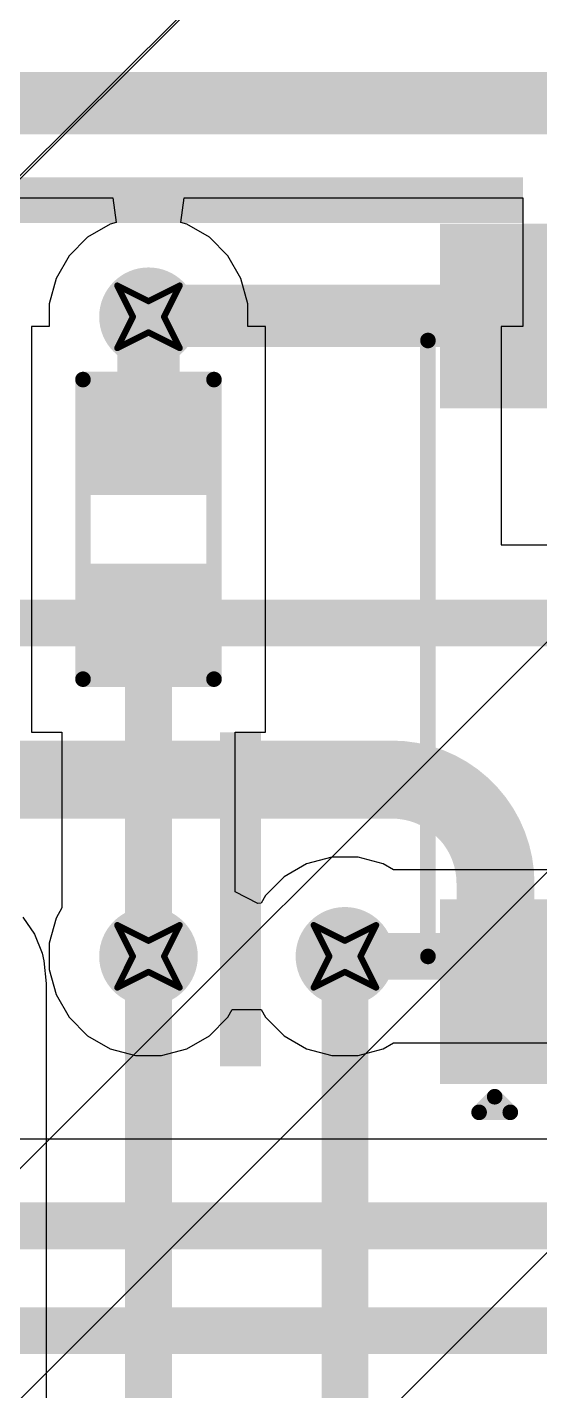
# Model space of a CAD drawing. Header units: inches. Extents: x 0 to 213, y 0 to 212.
# Drawn here: x 1.8273 to 1.9916, y 1.5976 to 2.0345 of the extents above; entities that cross this region are included whole.
import ezdxf

# ---------------------------------------------------------------- set-up
doc = ezdxf.new("R2010")
doc.units = ezdxf.units.IN
doc.header["$MEASUREMENT"] = 0
for name, color, linetype in [('Bottom Layer', 5, 'Continuous'), ('Bottom Overlay', 54, 'Continuous'), ('Bottom Paste', 16, 'Continuous'), ('Bottom Solder', 6, 'Continuous'), ('Drill Drawing', 1, 'Continuous'), ('Top Layer', 1, 'Continuous'), ('Top Overlay', 2, 'Continuous'), ('Top Paste', 8, 'Continuous'), ('Top Solder', 216, 'Continuous'), ('Via Holes', 16, 'Continuous')]:
    doc.layers.add(name, color=color, linetype=linetype)

# ---------------------------------------------------------------- blocks, each defined once
blk = doc.blocks.new('SOP_10_36')
at = {"layer": 'Top Layer'}
for points in [[(-0.13386, 0.09252), (-0.08268, 0.09252), (-0.08268, 0.06496), (-0.13386, 0.06496)], [(0.08268, 0.09252), (0.13386, 0.09252), (0.13386, 0.06496), (0.08268, 0.06496)], [(-0.13386, 0.05315), (-0.08268, 0.05315), (-0.08268, 0.02559), (-0.13386, 0.02559)], [(0.08268, 0.05315), (0.13386, 0.05315), (0.13386, 0.02559), (0.08268, 0.02559)], [(-0.13386, 0.01378), (-0.08268, 0.01378), (-0.08268, -0.01378), (-0.13386, -0.01378)], [(0.08268, 0.01378), (0.13386, 0.01378), (0.13386, -0.01378), (0.08268, -0.01378)], [(-0.13386, -0.02559), (-0.08268, -0.02559), (-0.08268, -0.05315), (-0.13386, -0.05315)], [(0.08268, -0.02559), (0.13386, -0.02559), (0.13386, -0.05315), (0.08268, -0.05315)], [(-0.13386, -0.06496), (-0.08268, -0.06496), (-0.08268, -0.09252), (-0.13386, -0.09252)], [(0.08268, -0.06496), (0.13386, -0.06496), (0.13386, -0.09252), (0.08268, -0.09252)]]:
    blk.add_hatch(color=1, dxfattribs=at).paths.add_polyline_path(points)
at = {"layer": 'Top Paste'}
for points in [[(-0.13386, 0.09252), (-0.08268, 0.09252), (-0.08268, 0.06496), (-0.13386, 0.06496)], [(0.08268, 0.09252), (0.13386, 0.09252), (0.13386, 0.06496), (0.08268, 0.06496)], [(-0.13386, 0.05315), (-0.08268, 0.05315), (-0.08268, 0.02559), (-0.13386, 0.02559)], [(0.08268, 0.05315), (0.13386, 0.05315), (0.13386, 0.02559), (0.08268, 0.02559)], [(-0.13386, 0.01378), (-0.08268, 0.01378), (-0.08268, -0.01378), (-0.13386, -0.01378)], [(0.08268, 0.01378), (0.13386, 0.01378), (0.13386, -0.01378), (0.08268, -0.01378)], [(-0.13386, -0.02559), (-0.08268, -0.02559), (-0.08268, -0.05315), (-0.13386, -0.05315)], [(0.08268, -0.02559), (0.13386, -0.02559), (0.13386, -0.05315), (0.08268, -0.05315)], [(-0.13386, -0.06496), (-0.08268, -0.06496), (-0.08268, -0.09252), (-0.13386, -0.09252)], [(0.08268, -0.06496), (0.13386, -0.06496), (0.13386, -0.09252), (0.08268, -0.09252)]]:
    blk.add_hatch(color=8, dxfattribs=at).paths.add_polyline_path(points)
at = {"layer": 'Top Solder'}
for points in [[(-0.13786, 0.09652), (-0.07868, 0.09652), (-0.07868, 0.06096), (-0.13786, 0.06096)], [(0.07868, 0.09652), (0.13786, 0.09652), (0.13786, 0.06096), (0.07868, 0.06096)], [(-0.13786, 0.05715), (-0.07868, 0.05715), (-0.07868, 0.02159), (-0.13786, 0.02159)], [(0.07868, 0.05715), (0.13786, 0.05715), (0.13786, 0.02159), (0.07868, 0.02159)], [(-0.13786, 0.01778), (-0.07868, 0.01778), (-0.07868, -0.01778), (-0.13786, -0.01778)], [(0.07868, 0.01778), (0.13786, 0.01778), (0.13786, -0.01778), (0.07868, -0.01778)], [(-0.13786, -0.02159), (-0.07868, -0.02159), (-0.07868, -0.05715), (-0.13786, -0.05715)], [(0.07868, -0.02159), (0.13786, -0.02159), (0.13786, -0.05715), (0.07868, -0.05715)], [(-0.13786, -0.06096), (-0.07868, -0.06096), (-0.07868, -0.09652), (-0.13786, -0.09652)], [(0.07868, -0.06096), (0.13786, -0.06096), (0.13786, -0.09652), (0.07868, -0.09652)]]:
    blk.add_hatch(color=216, dxfattribs=at).paths.add_polyline_path(points)
at = {"layer": 'Top Overlay'}
for points in [[(-0.097, 0.10039, 0.005, 0.005, 0), (0.10039, 0.10039, 0.005, 0.005, 0)], [(-0.14696, 0.084, 0.005, 0.005, 0), (-0.14696, 0.074, 0.005, 0.005, 0)], [(-0.14696, 0.084, 0.005, 0.005, 0), (-0.14196, 0.079, 0.005, 0.005, 0)], [(-0.14196, 0.079, 0.005, 0.005, 0), (-0.14696, 0.074, 0.005, 0.005, 0)], [(-0.097, -0.10039, 0.005, 0.005, 0), (0.10039, -0.10039, 0.005, 0.005, 0)]]:
    blk.add_lwpolyline(points, format="xyseb", dxfattribs=at)
for points in [[(-0.09825, 0.10039, 0.0025, 0.0025, 1), (-0.09575, 0.10039, 0.0025, 0.0025, 1)], [(0.09914, 0.10039, 0.0025, 0.0025, 1), (0.10164, 0.10039, 0.0025, 0.0025, 1)], [(-0.14821, 0.084, 0.0025, 0.0025, 1), (-0.14571, 0.084, 0.0025, 0.0025, 1)], [(-0.14821, 0.084, 0.0025, 0.0025, 1), (-0.14571, 0.084, 0.0025, 0.0025, 1)], [(-0.14321, 0.079, 0.0025, 0.0025, 1), (-0.14071, 0.079, 0.0025, 0.0025, 1)], [(-0.14321, 0.079, 0.0025, 0.0025, 1), (-0.14071, 0.079, 0.0025, 0.0025, 1)], [(-0.14821, 0.074, 0.0025, 0.0025, 1), (-0.14571, 0.074, 0.0025, 0.0025, 1)], [(-0.14821, 0.074, 0.0025, 0.0025, 1), (-0.14571, 0.074, 0.0025, 0.0025, 1)], [(-0.09825, -0.10039, 0.0025, 0.0025, 1), (-0.09575, -0.10039, 0.0025, 0.0025, 1)], [(0.09914, -0.10039, 0.0025, 0.0025, 1), (0.10164, -0.10039, 0.0025, 0.0025, 1)]]:
    blk.add_lwpolyline(points, format="xyseb", close=True, dxfattribs=at)
blk = doc.blocks.new('R___0603_B_44')
at = {"layer": 'Bottom Layer'}
for points in [[(-0.045, -0.0175), (-0.045, 0.0175), (-0.015, 0.0175), (-0.015, -0.0175)], [(0.015, -0.0175), (0.015, 0.0175), (0.045, 0.0175), (0.045, -0.0175)]]:
    blk.add_hatch(color=5, dxfattribs=at).paths.add_polyline_path(points)
at = {"layer": 'Bottom Paste'}
for points in [[(-0.045, -0.0175), (-0.045, 0.0175), (-0.015, 0.0175), (-0.015, -0.0175)], [(0.015, -0.0175), (0.015, 0.0175), (0.045, 0.0175), (0.045, -0.0175)]]:
    blk.add_hatch(color=16, dxfattribs=at).paths.add_polyline_path(points)
at = {"layer": 'Bottom Solder'}
for points in [[(-0.049, -0.0215), (-0.049, 0.0215), (-0.011, 0.0215), (-0.011, -0.0215)], [(0.011, -0.0215), (0.011, 0.0215), (0.049, 0.0215), (0.049, -0.0215)]]:
    blk.add_hatch(color=6, dxfattribs=at).paths.add_polyline_path(points)
at = {"layer": 'Bottom Overlay'}
for points in [[(-0.048, -0.021, 0.005, 0.005, 0), (-0.048, 0.021, 0.005, 0.005, 0)], [(0.048, 0.021, 0.005, 0.005, 0), (-0.048, 0.021, 0.005, 0.005, 0)], [(0.048, -0.021, 0.005, 0.005, 0), (0.048, 0.021, 0.005, 0.005, 0)], [(0.048, -0.021, 0.005, 0.005, 0), (-0.048, -0.021, 0.005, 0.005, 0)]]:
    blk.add_lwpolyline(points, format="xyseb", dxfattribs=at)
for points in [[(-0.04925, 0.021, 0.0025, 0.0025, 1), (-0.04675, 0.021, 0.0025, 0.0025, 1)], [(-0.04925, 0.021, 0.0025, 0.0025, 1), (-0.04675, 0.021, 0.0025, 0.0025, 1)], [(0.04675, 0.021, 0.0025, 0.0025, 1), (0.04925, 0.021, 0.0025, 0.0025, 1)], [(0.04675, 0.021, 0.0025, 0.0025, 1), (0.04925, 0.021, 0.0025, 0.0025, 1)], [(-0.04925, -0.021, 0.0025, 0.0025, 1), (-0.04675, -0.021, 0.0025, 0.0025, 1)], [(-0.04925, -0.021, 0.0025, 0.0025, 1), (-0.04675, -0.021, 0.0025, 0.0025, 1)], [(0.04675, -0.021, 0.0025, 0.0025, 1), (0.04925, -0.021, 0.0025, 0.0025, 1)], [(0.04675, -0.021, 0.0025, 0.0025, 1), (0.04925, -0.021, 0.0025, 0.0025, 1)]]:
    blk.add_lwpolyline(points, format="xyseb", close=True, dxfattribs=at)
blk = doc.blocks.new('5050_LED_55')
at = {"layer": 'Top Solder'}
blk.add_line((0.0156, -0.09023), (-210.62109, -210.70036), dxfattribs=at)
blk = doc.blocks.new('5050_LED_56')
at = {"layer": 'Top Solder'}
for p in [(0.0156, -0.09023), (-0.05874, -0.09026)]:
    blk.add_line(p, (-211.60534, -211.48777), dxfattribs=at)
blk = doc.blocks.new('5050_LED_57')
at = {"layer": 'Top Solder'}
blk.add_line((-0.05874, -0.09026), (-211.99904, -211.48777), dxfattribs=at)
blk = doc.blocks.new('5050_LED_58')
at = {"layer": 'Top Solder'}
blk.add_line((-0.05874, -0.09026), (-211.60534, -211.09407), dxfattribs=at)

msp = doc.modelspace()

# ---------------------------------------------------------------- hatches: boundary and pattern name
at = {"layer": 'Bottom Layer'}
for points in [[(1.79751, 1.97187), (1.98622, 1.97187), (1.98622, 1.98645), (1.79751, 1.98645)], [(1.88915, 1.7015), (1.90229, 1.7015), (1.90229, 1.80864), (1.88915, 1.80864)]]:
    msp.add_hatch(color=5, dxfattribs=at).paths.add_polyline_path(points)
h = msp.add_hatch(color=5, dxfattribs=at)
edge = h.paths.add_edge_path()
edge.add_arc((1.86618, 1.94177), 0.01181, 0, 360)
h = msp.add_hatch(color=5, dxfattribs=at)
edge = h.paths.add_edge_path()
edge.add_arc((1.86618, 1.7368), 0.01181, 0, 360)
h = msp.add_hatch(color=5, dxfattribs=at)
edge = h.paths.add_edge_path()
edge.add_arc((1.92916, 1.7368), 0.01181, 0, 360)
at = {"layer": 'Bottom Solder'}
h = msp.add_hatch(color=6, dxfattribs=at)
edge = h.paths.add_edge_path()
edge.add_arc((1.86618, 1.94177), 0.01581, 0, 360)
h = msp.add_hatch(color=6, dxfattribs=at)
edge = h.paths.add_edge_path()
edge.add_arc((1.86618, 1.7368), 0.01581, 0, 360)
h = msp.add_hatch(color=6, dxfattribs=at)
edge = h.paths.add_edge_path()
edge.add_arc((1.92916, 1.7368), 0.01581, 0, 360)
at = {"layer": 'Top Layer'}
h = msp.add_hatch(color=1, dxfattribs=at)
edge = h.paths.add_edge_path()
edge.add_arc((1.86618, 1.94177), 0.01181, 0, 360)
h = msp.add_hatch(color=1, dxfattribs=at)
edge = h.paths.add_edge_path()
edge.add_arc((1.86618, 1.7368), 0.01181, 0, 360)
h = msp.add_hatch(color=1, dxfattribs=at)
edge = h.paths.add_edge_path()
edge.add_arc((1.92916, 1.7368), 0.01181, 0, 360)
at = {"layer": 'Top Solder'}
h = msp.add_hatch(color=216, dxfattribs=at)
edge = h.paths.add_edge_path()
edge.add_arc((1.86618, 1.94177), 0.01581, 0, 360)
h = msp.add_hatch(color=216, dxfattribs=at)
edge = h.paths.add_edge_path()
edge.add_arc((1.86618, 1.7368), 0.01581, 0, 360)
h = msp.add_hatch(color=216, dxfattribs=at)
edge = h.paths.add_edge_path()
edge.add_arc((1.92916, 1.7368), 0.01581, 0, 360)
at = {"layer": 'Via Holes'}
h = msp.add_hatch(color=7, dxfattribs=at)
edge = h.paths.add_edge_path()
edge.add_arc((1.86618, 1.94177), 0.00591, 0, 360)
h = msp.add_hatch(color=7, dxfattribs=at)
edge = h.paths.add_edge_path()
edge.add_arc((1.86618, 1.7368), 0.00591, 0, 360)
h = msp.add_hatch(color=7, dxfattribs=at)
edge = h.paths.add_edge_path()
edge.add_arc((1.92916, 1.7368), 0.00591, 0, 360)

# ---------------------------------------------------------------- linework, layer by layer
at = {"layer": 'Bottom Layer'}
for p, q in [((1.80162, 1.97994), (1.85479, 1.97994)), ((1.85479, 1.97994), (1.85584, 1.97194)), ((1.87652, 1.97194), (1.87757, 1.97994)), ((1.87757, 1.97994), (1.98622, 1.97994)), ((1.98622, 1.97994), (1.98622, 1.93864)), ((1.8539, 1.97142), (1.84665, 1.96723)), ((1.85584, 1.97194), (1.8539, 1.97142)), ((1.87846, 1.97142), (1.87652, 1.97194)), ((1.88571, 1.96723), (1.87846, 1.97142)), ((1.84665, 1.96723), (1.84073, 1.96131)), ((1.89164, 1.96131), (1.88571, 1.96723)), ((1.84073, 1.96131), (1.83654, 1.95405)), ((1.89582, 1.95405), (1.89164, 1.96131)), ((1.83654, 1.95405), (1.83437, 1.94596)), ((1.89799, 1.94596), (1.89582, 1.95405)), ((1.83437, 1.94596), (1.83437, 1.93864)), ((1.89799, 1.93864), (1.89799, 1.94596)), ((1.83437, 1.93864), (1.82868, 1.93864)), ((1.82868, 1.93864), (1.82868, 1.86864)), ((1.90368, 1.93864), (1.89799, 1.93864)), ((1.90368, 1.86864), (1.90368, 1.93864)), ((1.98622, 1.93864), (1.9793, 1.93864)), ((1.9793, 1.93864), (1.9793, 1.86864)), ((1.82868, 1.86864), (1.82868, 1.80864)), ((1.90368, 1.80864), (1.90368, 1.86864)), ((1.9793, 1.86864), (2.0543, 1.86864)), ((1.82868, 1.80864), (1.83844, 1.80864)), ((1.83844, 1.80864), (1.83844, 1.75238)), ((1.89392, 1.75752), (1.89392, 1.80864)), ((1.89392, 1.80864), (1.90368, 1.80864)), ((1.91689, 1.76645), (1.90963, 1.76226)), ((1.92498, 1.76861), (1.91689, 1.76645)), ((1.93335, 1.76861), (1.92498, 1.76861)), ((1.94144, 1.76645), (1.93335, 1.76861)), ((1.94474, 1.76454), (1.94144, 1.76645)), ((1.90963, 1.76226), (1.90371, 1.75633)), ((2.20012, 1.76454), (1.94474, 1.76454)), ((1.90122, 1.75369), (1.89392, 1.75752)), ((1.83844, 1.75238), (1.83654, 1.74908)), ((1.90229, 1.75388), (1.90122, 1.75369)), ((1.90371, 1.75633), (1.90229, 1.75388)), ((1.83654, 1.74908), (1.83437, 1.74099)), ((1.83437, 1.74099), (1.83437, 1.73261)), ((1.83437, 1.73261), (1.83654, 1.72452)), ((1.83654, 1.72452), (1.84073, 1.71727)), ((1.84073, 1.71727), (1.84665, 1.71135)), ((1.88571, 1.71135), (1.89164, 1.71727)), ((1.89164, 1.71727), (1.89305, 1.71972)), ((1.89305, 1.71972), (1.90229, 1.71972)), ((1.90229, 1.71972), (1.90371, 1.71727)), ((1.90371, 1.71727), (1.90963, 1.71135)), ((1.84665, 1.71135), (1.8539, 1.70716)), ((1.87846, 1.70716), (1.88571, 1.71135)), ((1.90963, 1.71135), (1.91689, 1.70716)), ((1.94144, 1.70716), (1.94474, 1.70907)), ((1.94474, 1.70907), (2.20012, 1.70907)), ((1.8539, 1.70716), (1.86199, 1.70499)), ((1.86199, 1.70499), (1.87037, 1.70499)), ((1.87037, 1.70499), (1.87846, 1.70716)), ((1.91689, 1.70716), (1.92498, 1.70499)), ((1.92498, 1.70499), (1.93335, 1.70499)), ((1.93335, 1.70499), (1.94144, 1.70716)), ((2.84766, 1.67819), (0.89763, 1.67819))]:
    msp.add_line(p, q, dxfattribs=at)
for points in [[(1.77426, 2.0102, 0.02, 0.02, 0), (2.01584, 2.0102, 0.02, 0.02, 0)], [(1.86618, 1.90051, 0.02, 0.02, 0), (1.86618, 1.94177, 0.02, 0.02, 0)], [(1.86618, 1.7368, 0.015, 0.015, 0), (1.86618, 1.84364, 0.015, 0.015, 0)], [(1.92916, 1.7368, 0.015, 0.015, 0), (2.20012, 1.7368, 0.015, 0.015, 0)], [(0.89763, 1.65045, 0.015, 0.015, 0), (2.84766, 1.65045, 0.015, 0.015, 0)], [(0.85396, 1.61686, 0.015, 0.015, 0), (2.7917, 1.61686, 0.015, 0.015, 0)]]:
    msp.add_lwpolyline(points, format="xyseb", dxfattribs=at)
for points in [[(1.86118, 1.94177, 0.01, 0.01, 1), (1.87118, 1.94177, 0.01, 0.01, 1)], [(1.86118, 1.90051, 0.01, 0.01, 1), (1.87118, 1.90051, 0.01, 0.01, 1)], [(1.86243, 1.84364, 0.0075, 0.0075, 1), (1.86993, 1.84364, 0.0075, 0.0075, 1)], [(1.86243, 1.7368, 0.0075, 0.0075, 1), (1.86993, 1.7368, 0.0075, 0.0075, 1)], [(1.92541, 1.7368, 0.0075, 0.0075, 1), (1.93291, 1.7368, 0.0075, 0.0075, 1)]]:
    msp.add_lwpolyline(points, format="xyseb", close=True, dxfattribs=at)
at = {"layer": 'Drill Drawing'}
for points in [[(1.85618, 1.95177, 0.002, 0.002, 0), (1.86618, 1.94677, 0.002, 0.002, 0)], [(1.85618, 1.95177, 0.002, 0.002, 0), (1.86118, 1.94177, 0.002, 0.002, 0)], [(1.86618, 1.94677, 0.002, 0.002, 0), (1.87618, 1.95177, 0.002, 0.002, 0)], [(1.87118, 1.94177, 0.002, 0.002, 0), (1.87618, 1.95177, 0.002, 0.002, 0)], [(1.85618, 1.93177, 0.002, 0.002, 0), (1.86118, 1.94177, 0.002, 0.002, 0)], [(1.87118, 1.94177, 0.002, 0.002, 0), (1.87618, 1.93177, 0.002, 0.002, 0)], [(1.85618, 1.93177, 0.002, 0.002, 0), (1.86618, 1.93677, 0.002, 0.002, 0)], [(1.86618, 1.93677, 0.002, 0.002, 0), (1.87618, 1.93177, 0.002, 0.002, 0)], [(1.85618, 1.7468, 0.002, 0.002, 0), (1.86618, 1.7418, 0.002, 0.002, 0)], [(1.85618, 1.7468, 0.002, 0.002, 0), (1.86118, 1.7368, 0.002, 0.002, 0)], [(1.86618, 1.7418, 0.002, 0.002, 0), (1.87618, 1.7468, 0.002, 0.002, 0)], [(1.87118, 1.7368, 0.002, 0.002, 0), (1.87618, 1.7468, 0.002, 0.002, 0)], [(1.91916, 1.7468, 0.002, 0.002, 0), (1.92916, 1.7418, 0.002, 0.002, 0)], [(1.91916, 1.7468, 0.002, 0.002, 0), (1.92416, 1.7368, 0.002, 0.002, 0)], [(1.92916, 1.7418, 0.002, 0.002, 0), (1.93916, 1.7468, 0.002, 0.002, 0)], [(1.93416, 1.7368, 0.002, 0.002, 0), (1.93916, 1.7468, 0.002, 0.002, 0)], [(1.85618, 1.7268, 0.002, 0.002, 0), (1.86118, 1.7368, 0.002, 0.002, 0)], [(1.87118, 1.7368, 0.002, 0.002, 0), (1.87618, 1.7268, 0.002, 0.002, 0)], [(1.91916, 1.7268, 0.002, 0.002, 0), (1.92416, 1.7368, 0.002, 0.002, 0)], [(1.93416, 1.7368, 0.002, 0.002, 0), (1.93916, 1.7268, 0.002, 0.002, 0)], [(1.85618, 1.7268, 0.002, 0.002, 0), (1.86618, 1.7318, 0.002, 0.002, 0)], [(1.86618, 1.7318, 0.002, 0.002, 0), (1.87618, 1.7268, 0.002, 0.002, 0)], [(1.91916, 1.7268, 0.002, 0.002, 0), (1.92916, 1.7318, 0.002, 0.002, 0)], [(1.92916, 1.7318, 0.002, 0.002, 0), (1.93916, 1.7268, 0.002, 0.002, 0)]]:
    msp.add_lwpolyline(points, format="xyseb", dxfattribs=at)
for points in [[(1.85568, 1.95177, 0.001, 0.001, 1), (1.85668, 1.95177, 0.001, 0.001, 1)], [(1.85568, 1.95177, 0.001, 0.001, 1), (1.85668, 1.95177, 0.001, 0.001, 1)], [(1.87568, 1.95177, 0.001, 0.001, 1), (1.87668, 1.95177, 0.001, 0.001, 1)], [(1.87568, 1.95177, 0.001, 0.001, 1), (1.87668, 1.95177, 0.001, 0.001, 1)], [(1.86568, 1.94677, 0.001, 0.001, 1), (1.86668, 1.94677, 0.001, 0.001, 1)], [(1.86568, 1.94677, 0.001, 0.001, 1), (1.86668, 1.94677, 0.001, 0.001, 1)], [(1.86068, 1.94177, 0.001, 0.001, 1), (1.86168, 1.94177, 0.001, 0.001, 1)], [(1.86068, 1.94177, 0.001, 0.001, 1), (1.86168, 1.94177, 0.001, 0.001, 1)], [(1.87068, 1.94177, 0.001, 0.001, 1), (1.87168, 1.94177, 0.001, 0.001, 1)], [(1.87068, 1.94177, 0.001, 0.001, 1), (1.87168, 1.94177, 0.001, 0.001, 1)], [(1.86568, 1.93677, 0.001, 0.001, 1), (1.86668, 1.93677, 0.001, 0.001, 1)], [(1.86568, 1.93677, 0.001, 0.001, 1), (1.86668, 1.93677, 0.001, 0.001, 1)], [(1.85568, 1.93177, 0.001, 0.001, 1), (1.85668, 1.93177, 0.001, 0.001, 1)], [(1.85568, 1.93177, 0.001, 0.001, 1), (1.85668, 1.93177, 0.001, 0.001, 1)], [(1.87568, 1.93177, 0.001, 0.001, 1), (1.87668, 1.93177, 0.001, 0.001, 1)], [(1.87568, 1.93177, 0.001, 0.001, 1), (1.87668, 1.93177, 0.001, 0.001, 1)], [(1.85568, 1.7468, 0.001, 0.001, 1), (1.85668, 1.7468, 0.001, 0.001, 1)], [(1.85568, 1.7468, 0.001, 0.001, 1), (1.85668, 1.7468, 0.001, 0.001, 1)], [(1.87568, 1.7468, 0.001, 0.001, 1), (1.87668, 1.7468, 0.001, 0.001, 1)], [(1.87568, 1.7468, 0.001, 0.001, 1), (1.87668, 1.7468, 0.001, 0.001, 1)], [(1.91866, 1.7468, 0.001, 0.001, 1), (1.91966, 1.7468, 0.001, 0.001, 1)], [(1.91866, 1.7468, 0.001, 0.001, 1), (1.91966, 1.7468, 0.001, 0.001, 1)], [(1.93866, 1.7468, 0.001, 0.001, 1), (1.93966, 1.7468, 0.001, 0.001, 1)], [(1.93866, 1.7468, 0.001, 0.001, 1), (1.93966, 1.7468, 0.001, 0.001, 1)], [(1.86568, 1.7418, 0.001, 0.001, 1), (1.86668, 1.7418, 0.001, 0.001, 1)], [(1.86568, 1.7418, 0.001, 0.001, 1), (1.86668, 1.7418, 0.001, 0.001, 1)], [(1.92866, 1.7418, 0.001, 0.001, 1), (1.92966, 1.7418, 0.001, 0.001, 1)], [(1.92866, 1.7418, 0.001, 0.001, 1), (1.92966, 1.7418, 0.001, 0.001, 1)], [(1.86068, 1.7368, 0.001, 0.001, 1), (1.86168, 1.7368, 0.001, 0.001, 1)], [(1.86068, 1.7368, 0.001, 0.001, 1), (1.86168, 1.7368, 0.001, 0.001, 1)], [(1.87068, 1.7368, 0.001, 0.001, 1), (1.87168, 1.7368, 0.001, 0.001, 1)], [(1.87068, 1.7368, 0.001, 0.001, 1), (1.87168, 1.7368, 0.001, 0.001, 1)], [(1.92366, 1.7368, 0.001, 0.001, 1), (1.92466, 1.7368, 0.001, 0.001, 1)], [(1.92366, 1.7368, 0.001, 0.001, 1), (1.92466, 1.7368, 0.001, 0.001, 1)], [(1.93366, 1.7368, 0.001, 0.001, 1), (1.93466, 1.7368, 0.001, 0.001, 1)], [(1.93366, 1.7368, 0.001, 0.001, 1), (1.93466, 1.7368, 0.001, 0.001, 1)], [(1.86568, 1.7318, 0.001, 0.001, 1), (1.86668, 1.7318, 0.001, 0.001, 1)], [(1.86568, 1.7318, 0.001, 0.001, 1), (1.86668, 1.7318, 0.001, 0.001, 1)], [(1.92866, 1.7318, 0.001, 0.001, 1), (1.92966, 1.7318, 0.001, 0.001, 1)], [(1.92866, 1.7318, 0.001, 0.001, 1), (1.92966, 1.7318, 0.001, 0.001, 1)], [(1.85568, 1.7268, 0.001, 0.001, 1), (1.85668, 1.7268, 0.001, 0.001, 1)], [(1.85568, 1.7268, 0.001, 0.001, 1), (1.85668, 1.7268, 0.001, 0.001, 1)], [(1.87568, 1.7268, 0.001, 0.001, 1), (1.87668, 1.7268, 0.001, 0.001, 1)], [(1.87568, 1.7268, 0.001, 0.001, 1), (1.87668, 1.7268, 0.001, 0.001, 1)], [(1.91866, 1.7268, 0.001, 0.001, 1), (1.91966, 1.7268, 0.001, 0.001, 1)], [(1.91866, 1.7268, 0.001, 0.001, 1), (1.91966, 1.7268, 0.001, 0.001, 1)], [(1.93866, 1.7268, 0.001, 0.001, 1), (1.93966, 1.7268, 0.001, 0.001, 1)], [(1.93866, 1.7268, 0.001, 0.001, 1), (1.93966, 1.7268, 0.001, 0.001, 1)]]:
    msp.add_lwpolyline(points, format="xyseb", close=True, dxfattribs=at)
at = {"layer": 'Top Layer'}
for p, q in [((1.82594, 1.74934), (1.8296, 1.74387)), ((1.8296, 1.74387), (1.83212, 1.73779)), ((1.83212, 1.73779), (1.83259, 1.7354)), ((1.83259, 1.7354), (1.8334, 1.72806)), ((1.8334, 1.72806), (1.8334, 1.72805)), ((1.8334, 1.72805), (1.8334, 1.72805)), ((1.8334, 1.72805), (1.8334, 1.72805)), ((1.8334, 1.72805), (1.8334, 1.57202))]:
    msp.add_line(p, q, dxfattribs=at)
for points in [[(1.86618, 1.94203, 0.02, 0.02, 0), (1.97743, 1.94203, 0.02, 0.02, 0)], [(0.444, 1.84364, 0.015, 0.015, 0), (2.136, 1.84364, 0.015, 0.015, 0)], [(1.54166, 1.79345, 0.025, 0.025, 0), (1.94423, 1.79345, 0.025, 0.025, 0)], [(1.94423, 1.79345, 0.025, 0.025, -0.414214), (1.97743, 1.76025, 0.025, 0.025, 0)], [(1.97743, 1.7255, 0.025, 0.025, 0), (1.97743, 1.76025, 0.025, 0.025, 0)], [(1.86618, 1.58051, 0.015, 0.015, 0), (1.86618, 1.7368, 0.015, 0.015, 0)], [(1.92916, 1.58051, 0.015, 0.015, 0), (1.92916, 1.7368, 0.015, 0.015, 0)]]:
    msp.add_lwpolyline(points, format="xyseb", dxfattribs=at)
for points in [[(1.86118, 1.94203, 0.01, 0.01, 1), (1.87118, 1.94203, 0.01, 0.01, 1)], [(1.97243, 1.94203, 0.01, 0.01, 1), (1.98243, 1.94203, 0.01, 0.01, 1)], [(1.93798, 1.79345, 0.0125, 0.0125, 1), (1.95048, 1.79345, 0.0125, 0.0125, 1)], [(1.93798, 1.79345, 0.0125, 0.0125, 1), (1.95048, 1.79345, 0.0125, 0.0125, 1)], [(1.97118, 1.76025, 0.0125, 0.0125, 1), (1.98368, 1.76025, 0.0125, 0.0125, 1)], [(1.97118, 1.76025, 0.0125, 0.0125, 1), (1.98368, 1.76025, 0.0125, 0.0125, 1)], [(1.86243, 1.7368, 0.0075, 0.0075, 1), (1.86993, 1.7368, 0.0075, 0.0075, 1)], [(1.92541, 1.7368, 0.0075, 0.0075, 1), (1.93291, 1.7368, 0.0075, 0.0075, 1)], [(1.97118, 1.7255, 0.0125, 0.0125, 1), (1.98368, 1.7255, 0.0125, 0.0125, 1)]]:
    msp.add_lwpolyline(points, format="xyseb", close=True, dxfattribs=at)

# ---------------------------------------------------------------- block references
for name, p, rotation in [('5050_LED_57', (0.50432, 0.63705), 180), ('5050_LED_56', (0.89802, 0.63705), 180), ('5050_LED_58', (0.89802, 1.03075), 180), ('5050_LED_55', (1.88228, 1.42445), 180), ('SOP_10_36', (2.05617, 1.83377), 90), ('R___0603_B_44', (1.86618, 1.87364), 270)]:
    msp.add_blockref(name, p, dxfattribs=dict(rotation=rotation))

doc.saveas('drawing.dxf')
